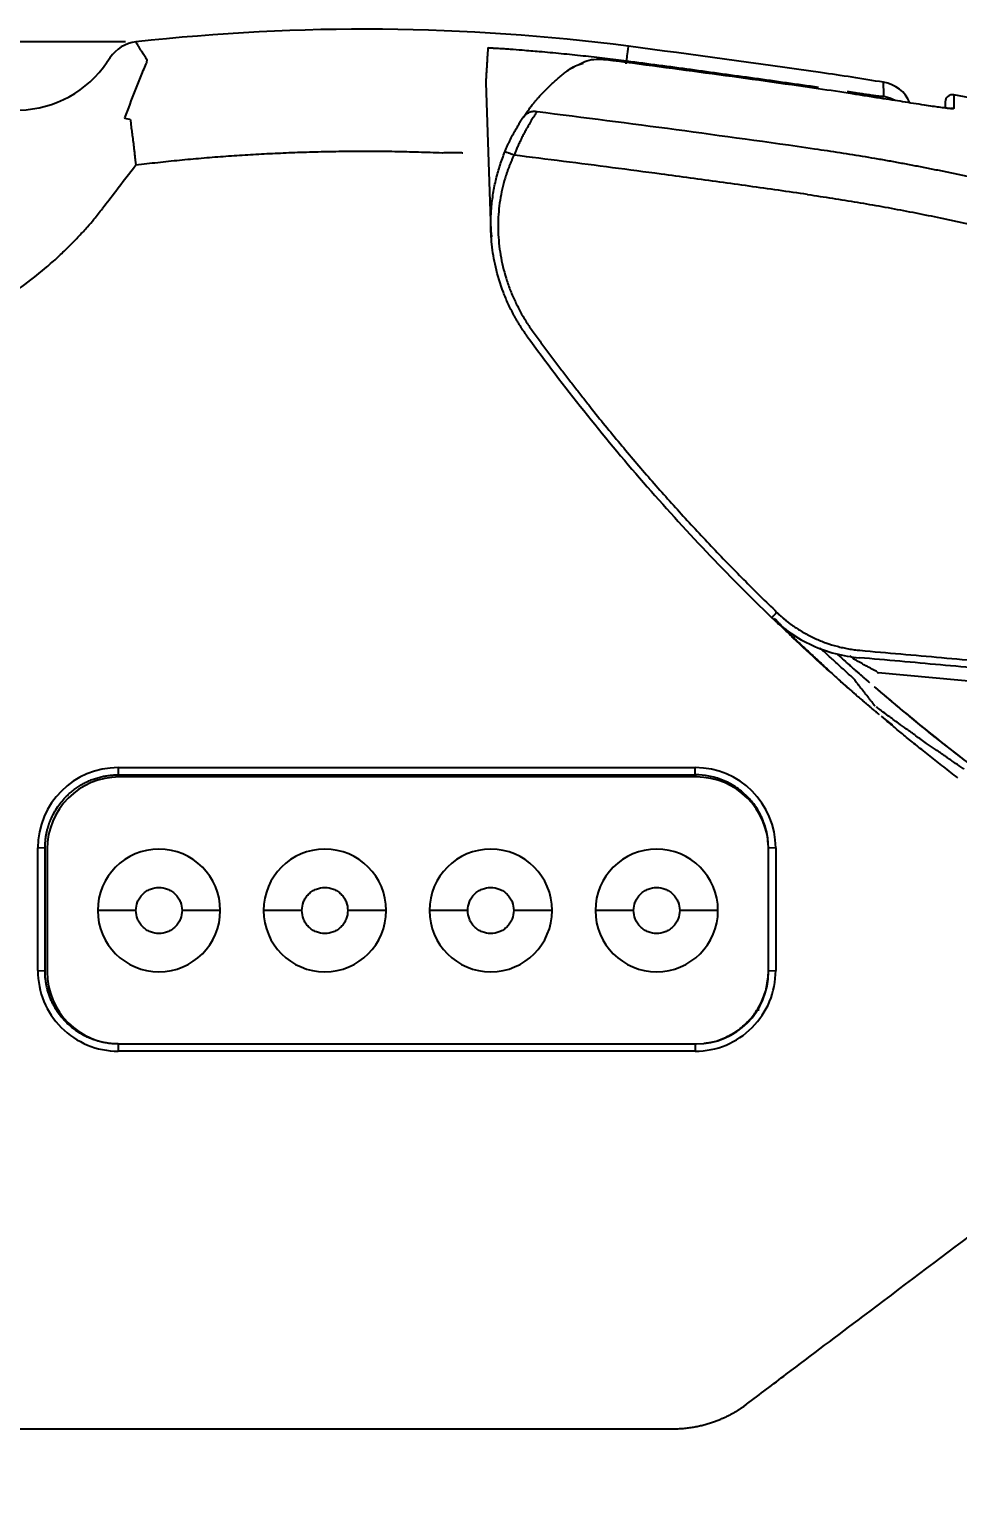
# Model space of a CAD drawing. Extents: x -4361 to 1554, y -156 to 2372.
# Drawn here: x -4005.8 to -3877.1, y 516.1 to 718.3 of the extents above; entities that cross this region are included whole.
import ezdxf

# ---------------------------------------------------------------- set-up
doc = ezdxf.new("R2010")
doc.units = 0
doc.header["$LTSCALE"] = 20
doc.header["$MEASUREMENT"] = 0
doc.layers.get('0').update_dxf_attribs({"linetype": 'CONTINUOUS'})
doc.layers.get('DEFPOINTS').update_dxf_attribs({"linetype": 'CONTINUOUS'})
doc.styles.get("Standard").update_dxf_attribs({"font": 'NanumGothic.ttf'})
doc.dimstyles.get("Standard").update_dxf_attribs({"dimtxt": 2.7, "dimasz": 2.5, "dimexe": 1.5, "dimexo": 1.5, "dimgap": 1.5, "dimtad": 1, "dimdec": 0, "dimlfac": 10, "dimzin": 0, "dimdsep": 46, "dimtxsty": 'Standard', "dimcen": 0, "dimclrt": 2, "dimadec": 0, "dimazin": 0, "dimtfac": 1, "dimtdec": 0, "dimtmove": 0, "dimatfit": 3, "dimfxl": 0, "dimtolj": 1, "dimtzin": 0, "dimarcsym": 0})

# ---------------------------------------------------------------- blocks, each defined once
blk = doc.blocks.new('*D67')
at = {"color": 3, "lineweight": -2}
for p, q in [((-3992.48, 716.55), (-4343.66, 716.55)), ((-4338.66, 696.55), (-4338.66, 474.82)), ((-4338.66, 211.32), (-4338.66, 433.05)), ((-4210.65, 191.32), (-4343.66, 191.32))]:
    blk.add_line(p, q, dxfattribs=at)
at = {"color": 3}
for points in [[(-4342, 696.55), (-4335.33, 696.55), (-4338.66, 716.55)], [(-4342, 211.32), (-4335.33, 211.32), (-4338.66, 191.32)]]:
    blk.add_solid(points, dxfattribs=at)
at = {"layer": 'DEFPOINTS', "color": 0}
for p in [(-3990.98, 716.55), (-4338.66, 191.32), (-4209.15, 191.32)]:
    blk.add_point(p, dxfattribs=at)
at = {"color": 2, "insert": (-4338.66, 453.93), "char_height": 20, "attachment_point": 5}
blk.add_mtext('\\A1;525', dxfattribs=at)
blk = doc.blocks.new('*D62')
at = {"color": 3, "lineweight": -2}
for p, q in [((-3484.29, 600.46), (-3484.29, -45.98)), ((-4229.15, 189.82), (-4229.15, -45.98)), ((-4209.15, -40.98), (-3504.29, -40.98))]:
    blk.add_line(p, q, dxfattribs=at)
at = {"color": 3}
for points in [[(-4209.15, -37.64), (-4209.15, -44.31), (-4229.15, -40.98)], [(-3504.29, -37.64), (-3504.29, -44.31), (-3484.29, -40.98)]]:
    blk.add_solid(points, dxfattribs=at)
at = {"layer": 'DEFPOINTS', "color": 0}
for p in [(-3484.29, 601.96), (-4229.15, 191.32), (-3484.29, -40.98)]:
    blk.add_point(p, dxfattribs=at)
at = {"color": 2, "insert": (-3858.72, -20.2), "char_height": 20, "attachment_point": 5}
blk.add_mtext('\\A1;745', dxfattribs=at)

msp = doc.modelspace()

# ---------------------------------------------------------------- linework, layer by layer
for p, q in [((-3994.62, 714.37), (-3995.08, 713.68)), ((-3942.53, 710.86), (-3941.82, 690.33)), ((-3879.78, 628.46), (-3879.78, 628.33)), ((-3993.48, 615.97), (-3913.48, 615.97)), ((-3993.48, 615.97), (-3993.48, 614.97)), ((-3993.48, 614.97), (-3913.48, 614.97)), ((-3913.33, 614.67), (-3993.33, 614.67)), ((-3913.48, 614.97), (-3913.48, 615.97)), ((-4004.63, 587.84), (-4004.63, 604.84)), ((-4003.63, 604.82), (-4004.63, 604.84)), ((-4003.33, 604.67), (-4003.33, 587.67)), ((-3902.33, 604.84), (-3903.33, 604.82)), ((-3903.33, 587.67), (-3903.33, 604.67)), ((-3902.33, 604.84), (-3902.33, 587.84)), ((-3991.03, 596.17), (-3996.33, 596.17)), ((-3979.33, 596.17), (-3984.64, 596.17)), ((-3968.03, 596.17), (-3973.33, 596.17)), ((-3956.33, 596.17), (-3961.64, 596.17)), ((-3945.03, 596.17), (-3950.33, 596.17)), ((-3933.33, 596.17), (-3938.64, 596.17)), ((-3922.03, 596.17), (-3927.33, 596.17)), ((-3910.33, 596.17), (-3915.64, 596.17)), ((-4004.63, 587.84), (-4003.63, 587.82)), ((-3903.33, 587.82), (-3902.33, 587.84)), ((-3993.48, 577.67), (-3993.48, 576.67)), ((-3913.48, 576.67), (-3993.48, 576.67)), ((-3993.33, 577.67), (-3913.33, 577.67)), ((-3913.48, 577.67), (-3913.48, 576.67))]:
    msp.add_line(p, q)
at = {"flags": 128}
for points in [[(-3922.99, 713.93), (-3922.9, 714.63), (-3922.83, 715.19), (-3922.77, 715.59), (-3922.74, 715.85), (-3922.73, 715.95), (-3922.73, 715.95)], [(-3887.33, 709.02), (-3886.5, 708.81), (-3885.76, 708.48)], [(-3828.49, 623.15), (-3858.51, 626.36), (-3888.14, 629.1)], [(-3887.7, 623.08), (-3887.17, 622.65), (-3886.18, 621.92)]]:
    msp.add_lwpolyline(points, dxfattribs=at)
for centre, radius, start, end in [((-3959.33, 434.32), 284, 82.5947, 96.4081), ((-3990.47, 711.58), 5, 95.892, 146.3155), ((-4180.5, -1267.37), 2000, 81.82472, 82.59474), ((-4007.49, 722.11), 15, 271.2292, 326.3132), ((-4180.5, -1267.37), 1997.73, 81.82472, 82.67648), ((-4180.5, -1267.37), 1997.73, 81.82472, 82.67648), ((-3952.98, 316.37), 400, 80.5622, 81.8247), ((-3952.98, 316.37), 397.73, 81.1341, 81.8247), ((-3952.98, 316.37), 397.73, 81.134, 81.8247), ((-3888.09, 706.26), 4.75, 22.8229, 81.4623), ((-3877.83, 708.23), 1, 78.4326, 179.9998), ((-3952.98, 316.37), 400, 72.1688, 79.1442), ((-3696.9, 850.03), 294, 227.9513, 228.5603), ((-3723.11, 820.09), 254.21, 228.5222, 229.0939), ((-3696.91, 850.02), 293.99, 229.3221, 232.4245), ((-3993.48, 604.82), 11.15, 90.0014, 179.8938), ((-3993.33, 604.67), 10, 90, 180), ((-3913.48, 604.82), 11.15, 0.106, 89.9988), ((-3913.33, 604.67), 10, 0, 90), ((-3987.83, 596.17), 8.5, 0, 180), ((-3964.83, 596.17), 8.5, 360, 180), ((-3941.83, 596.17), 8.5, 0, 180), ((-3918.83, 596.17), 8.5, 0, 180), ((-3987.83, 596.17), 8.5, 180, 0), ((-3964.83, 596.17), 8.5, 180, 0), ((-3941.83, 596.17), 8.5, 180, 360), ((-3918.83, 596.17), 8.5, 180, 360), ((-3993.48, 587.82), 11.15, 179.921, 269.9979), ((-3993.33, 587.67), 10, 180, 270), ((-3913.48, 587.82), 11.15, 270.0021, 0.079), ((-3913.33, 587.67), 10, 270, 0)]:
    msp.add_arc(centre, radius, start, end)
for points, knots in [([(-3989.49, 714.03), (-3989.55, 714.13), (-3989.68, 714.34), (-3989.85, 714.62), (-3990.01, 714.88), (-3990.15, 715.12), (-3990.27, 715.31), (-3990.38, 715.49), (-3990.48, 715.65), (-3990.58, 715.82), (-3990.68, 715.98), (-3990.8, 716.17), (-3990.92, 716.37), (-3991, 716.51), (-3991.04, 716.56), (-3991.03, 716.54), (-3991.03, 716.54)], [0, 0, 0, 0, 0.062684, 0.125467, 0.18835, 0.245857, 0.302725, 0.347156, 0.40119, 0.462026, 0.52319, 0.584681, 0.723171, 0.861292, 0.997769, 1, 1, 1, 1]), ([(-3942.23, 715.76), (-3942.23, 715.76), (-3942.23, 715.75), (-3942.23, 715.73), (-3942.23, 715.69), (-3942.24, 715.65), (-3942.24, 715.59), (-3942.25, 715.52), (-3942.25, 715.44), (-3942.26, 715.35), (-3942.26, 715.24), (-3942.27, 715.12), (-3942.28, 714.99), (-3942.29, 714.85), (-3942.3, 714.7), (-3942.31, 714.53), (-3942.32, 714.36), (-3942.33, 714.18), (-3942.34, 713.98), (-3942.35, 713.78), (-3942.37, 713.57), (-3942.38, 713.36), (-3942.39, 713.14), (-3942.41, 712.92), (-3942.42, 712.69), (-3942.44, 712.46), (-3942.45, 712.23), (-3942.46, 712), (-3942.48, 711.77), (-3942.49, 711.54), (-3942.51, 711.31), (-3942.52, 711.08), (-3942.53, 710.93), (-3942.53, 710.86)], [0, 0, 0, 0, 0.0297529, 0.0600009, 0.0907238, 0.1218982, 0.1534985, 0.1854959, 0.2178593, 0.2505551, 0.2835473, 0.3167977, 0.3502663, 0.3839114, 0.4176898, 0.4515574, 0.4854694, 0.5193806, 0.5532458, 0.5870201, 0.6206596, 0.654121, 0.6873628, 0.7203449, 0.7530294, 0.7853802, 0.8173638, 0.8489491, 0.8801077, 0.9108138, 0.9410443, 0.9707789, 1, 1, 1, 1]), ([(-3942.23, 715.76), (-3942.12, 715.75), (-3941.89, 715.74), (-3941.59, 715.72), (-3941.33, 715.7), (-3941.09, 715.69), (-3940.63, 715.66), (-3939.98, 715.62), (-3938.86, 715.54), (-3937.24, 715.42), (-3934.87, 715.22), (-3932.07, 714.96), (-3929.03, 714.65), (-3926.01, 714.31), (-3924, 714.05), (-3922.99, 713.93)], [0, 0, 0, 0, 0.017675, 0.035361, 0.046065, 0.05779, 0.073766, 0.116659, 0.159551, 0.247518, 0.369643, 0.527518, 0.685202, 0.842696, 1, 1, 1, 1]), ([(-3989.55, 713.69), (-3989.55, 713.71), (-3989.53, 713.76), (-3989.52, 713.82), (-3989.5, 713.88), (-3989.49, 713.93), (-3989.49, 713.96), (-3989.48, 713.99), (-3989.48, 714.02), (-3989.48, 714.02), (-3989.49, 714.03)], [0, 0, 0, 0, 0.126092, 0.251908, 0.377429, 0.502632, 0.627504, 0.752031, 0.8762, 1, 1, 1, 1]), ([(-3925.85, 714.07), (-3926.76, 714.12), (-3928.09, 714.2), (-3929.24, 713.58), (-3929.61, 713.38)], [0, 0, 0, 0, 0.682719, 1, 1, 1, 1]), ([(-3923.05, 713.53), (-3923.05, 713.54), (-3923, 713.88), (-3923, 713.9), (-3922.99, 713.93)], [0, 0, 0, 0, 0.0146312, 1, 1, 1, 1]), ([(-3922.99, 713.93), (-3921.51, 713.73), (-3918.55, 713.35), (-3914.12, 712.76), (-3909.68, 712.15), (-3905.25, 711.54), (-3900.82, 710.92), (-3897.86, 710.5), (-3896.39, 710.29)], [0, 0, 0, 0, 0.166624, 0.333264, 0.499922, 0.666598, 0.83329, 1, 1, 1, 1]), ([(-3992.55, 706.04), (-3992.08, 707.28), (-3991.61, 708.53), (-3990.89, 710.39), (-3990.64, 711.02), (-3990.14, 712.26), (-3989.88, 712.88), (-3989.6, 713.5)], [0, 0, 0, 0, 0.5, 0.5, 0.75, 0.75, 1, 1, 1, 1]), ([(-3937.31, 706.12), (-3937.25, 706.21), (-3937.13, 706.39), (-3936.93, 706.67), (-3936.73, 706.96), (-3936.51, 707.25), (-3936.28, 707.56), (-3936.03, 707.87), (-3935.77, 708.19), (-3935.5, 708.51), (-3935.05, 709.03), (-3934.39, 709.74), (-3933.61, 710.52), (-3932.92, 711.14), (-3932.36, 711.63), (-3931.8, 712.09), (-3931.41, 712.38), (-3931.22, 712.53)], [0, 0, 0, 0, 0.044218, 0.08924, 0.135068, 0.181705, 0.229151, 0.277408, 0.326479, 0.376363, 0.427064, 0.565742, 0.704438, 0.783432, 0.859018, 0.931205, 1, 1, 1, 1]), ([(-3931.22, 712.53), (-3930.92, 712.75), (-3930.63, 712.97), (-3930.28, 713.09), (-3930.28, 713.09)], [0, 0, 0, 0, 0.996979, 1, 1, 1, 1]), ([(-3931.06, 712.64), (-3930.75, 712.86), (-3930.12, 713.27), (-3929.4, 713.5), (-3929.04, 713.61)], [0, 0, 0, 0, 0.504412, 1, 1, 1, 1]), ([(-3892.41, 709.69), (-3892.34, 709.68), (-3892.21, 709.66), (-3892.01, 709.63), (-3891.82, 709.6), (-3891.62, 709.57), (-3891.33, 709.53), (-3890.94, 709.47), (-3890.47, 709.4), (-3890.02, 709.33), (-3889.45, 709.25), (-3888.8, 709.16), (-3888.27, 709.09), (-3887.93, 709.05), (-3887.71, 709.03), (-3887.54, 709.01), (-3887.43, 709.01), (-3887.37, 709.01), (-3887.34, 709.01), (-3887.33, 709.02), (-3887.33, 709.02)], [0, 0, 0, 0, 0.025305, 0.050543, 0.07575, 0.100963, 0.126219, 0.189242, 0.252174, 0.315043, 0.377781, 0.502813, 0.627408, 0.68963, 0.751786, 0.813834, 0.875917, 0.917131, 0.958429, 1, 1, 1, 1]), ([(-3887.33, 709.02), (-3887.33, 709.08), (-3887.33, 709.21), (-3887.34, 709.39), (-3887.35, 709.56), (-3887.35, 709.72), (-3887.35, 709.87), (-3887.36, 710.01), (-3887.36, 710.14), (-3887.37, 710.26), (-3887.37, 710.37), (-3887.37, 710.47), (-3887.38, 710.57), (-3887.38, 710.65), (-3887.38, 710.72), (-3887.38, 710.78), (-3887.38, 710.84), (-3887.38, 710.88), (-3887.39, 710.92), (-3887.39, 710.94), (-3887.39, 710.95), (-3887.39, 710.96), (-3887.39, 710.96), (-3887.39, 710.96)], [0, 0, 0, 0, 0.049869, 0.099752, 0.149648, 0.199558, 0.249482, 0.29942, 0.349371, 0.399336, 0.449315, 0.499308, 0.549315, 0.599335, 0.649369, 0.699417, 0.749478, 0.799554, 0.849643, 0.899746, 0.949863, 0.999994, 1, 1, 1, 1]), ([(-3878.05, 707.3), (-3878.12, 707.31), (-3878.3, 707.32), (-3878.81, 707.38), (-3879.56, 707.48), (-3880.58, 707.62), (-3881.75, 707.8), (-3883.16, 708.02), (-3884.67, 708.25), (-3886.21, 708.5), (-3887.91, 708.76), (-3889.75, 709.05), (-3891.05, 709.26), (-3891.68, 709.35)], [0, 0, 0, 0, 0.04752, 0.122084, 0.228385, 0.312896, 0.406378, 0.513715, 0.610148, 0.696826, 0.790159, 0.899436, 1, 1, 1, 1]), ([(-3878.83, 708.23), (-3878.83, 708.2), (-3878.83, 708.16), (-3878.83, 707.52), (-3878.83, 707.38)], [0, 0, 0, 0, 0.7917391, 1, 1, 1, 1]), ([(-3877.64, 709.21), (-3877.64, 709.21), (-3877.64, 709.21), (-3877.64, 709.19), (-3877.64, 709.17), (-3877.64, 709.13), (-3877.64, 709.08), (-3877.64, 709.03), (-3877.64, 708.96), (-3877.64, 708.88), (-3877.64, 708.79), (-3877.64, 708.69), (-3877.64, 708.58), (-3877.64, 708.46), (-3877.64, 708.32), (-3877.64, 708.18), (-3877.64, 708.03), (-3877.64, 707.87), (-3877.64, 707.69), (-3877.64, 707.51), (-3877.64, 707.38), (-3877.64, 707.32)], [0, 0, 0, 0, 0.052862, 0.105698, 0.158509, 0.211294, 0.264054, 0.316788, 0.369496, 0.422179, 0.474836, 0.527467, 0.580073, 0.632653, 0.685208, 0.737737, 0.790241, 0.842719, 0.895172, 0.947599, 1, 1, 1, 1]), ([(-3991.81, 705.82), (-3991.81, 705.79), (-3991.8, 705.75), (-3991.79, 705.66), (-3991.77, 705.55), (-3991.75, 705.4), (-3991.73, 705.19), (-3991.7, 704.92), (-3991.66, 704.6), (-3991.6, 704.13), (-3991.5, 703.42), (-3991.39, 702.52), (-3991.29, 701.7), (-3991.23, 701.12), (-3991.2, 700.78), (-3991.16, 700.48), (-3991.13, 700.14), (-3991.08, 699.79), (-3991.04, 699.57), (-3991.03, 699.47)], [0, 0, 0, 0, 0.027287, 0.057159, 0.089676, 0.124894, 0.187184, 0.250426, 0.299478, 0.375899, 0.501153, 0.633343, 0.751412, 0.814018, 0.845262, 0.876468, 0.921924, 0.963059, 1, 1, 1, 1]), ([(-3939.88, 701.31), (-3939.84, 701.39), (-3939.78, 701.54), (-3939.69, 701.76), (-3939.59, 701.98), (-3939.5, 702.19), (-3939.4, 702.41), (-3939.3, 702.62), (-3939.2, 702.83), (-3939, 703.24), (-3938.7, 703.82), (-3938.32, 704.5), (-3937.98, 705.09), (-3937.73, 705.48), (-3937.57, 705.74), (-3937.46, 705.89), (-3937.38, 706.02), (-3937.34, 706.09), (-3937.31, 706.12)], [0, 0, 0, 0, 0.033441, 0.066811, 0.100156, 0.13352, 0.166947, 0.200482, 0.234168, 0.268048, 0.401302, 0.533314, 0.65831, 0.779655, 0.836418, 0.891816, 0.946215, 1, 1, 1, 1]), ([(-3935.41, 706.91), (-3935.43, 706.88), (-3935.46, 706.84), (-3935.52, 706.76), (-3935.58, 706.67), (-3935.64, 706.57), (-3935.71, 706.46), (-3935.79, 706.34), (-3935.87, 706.21), (-3936.03, 705.95), (-3936.32, 705.48), (-3936.66, 704.88), (-3936.98, 704.31), (-3937.23, 703.85), (-3937.48, 703.35), (-3937.73, 702.85), (-3937.96, 702.36), (-3938.2, 701.83), (-3938.42, 701.34), (-3938.55, 701.01), (-3938.61, 700.86)], [0, 0, 0, 0, 0.028179, 0.056848, 0.086002, 0.115633, 0.145733, 0.176291, 0.207297, 0.238736, 0.353622, 0.489337, 0.541151, 0.617963, 0.691785, 0.746851, 0.817431, 0.883133, 0.943966, 1, 1, 1, 1]), ([(-3937.31, 706.12), (-3937.22, 706.26), (-3937.1, 706.4), (-3936.82, 706.63), (-3936.66, 706.73), (-3936.31, 706.87), (-3936.13, 706.92), (-3935.76, 706.95), (-3935.58, 706.94), (-3935.41, 706.91)], [0, 0, 0, 0, 0.25, 0.25, 0.5, 0.5, 0.75, 0.75, 1, 1, 1, 1]), ([(-3877.64, 707.32), (-3877.72, 707.33), (-3877.86, 707.35), (-3878, 707.32), (-3878.06, 707.3)], [0, 0, 0, 0, 0.562846, 1, 1, 1, 1]), ([(-3877.64, 707.32), (-3877.65, 707.31), (-3877.67, 707.29), (-3877.79, 707.29), (-3877.9, 707.29), (-3878.01, 707.3), (-3878.05, 707.3)], [0, 0, 0, 0, 0.366214, 0.650164, 0.847714, 1, 1, 1, 1]), ([(-3896.95, 701.75), (-3896.36, 701.66), (-3895.19, 701.49), (-3893.43, 701.22), (-3891.68, 700.94), (-3889.92, 700.65), (-3888.18, 700.36), (-3886.43, 700.05), (-3884.69, 699.73), (-3882.95, 699.4), (-3881.21, 699.06), (-3879.47, 698.72), (-3877.73, 698.36), (-3875.99, 697.99), (-3874.26, 697.61), (-3872.52, 697.22), (-3870.55, 696.76), (-3868.31, 696.23), (-3865.77, 695.6), (-3863.14, 694.93), (-3860.41, 694.21), (-3857.59, 693.43), (-3854.67, 692.59), (-3851.65, 691.69), (-3848.52, 690.73), (-3846.41, 690.04), (-3845.33, 689.69)], [0, 0, 0, 0, 0.033573, 0.067095, 0.100574, 0.134018, 0.167433, 0.200829, 0.234213, 0.267593, 0.300977, 0.334372, 0.367786, 0.401228, 0.434705, 0.468225, 0.501796, 0.549156, 0.598394, 0.64955, 0.702674, 0.757819, 0.815048, 0.874433, 0.936053, 1, 1, 1, 1]), ([(-3948.59, 701.15), (-3949.14, 701.17), (-3950.22, 701.21), (-3951.86, 701.26), (-3953.49, 701.3), (-3955.13, 701.34), (-3956.76, 701.36), (-3958.39, 701.37), (-3960.03, 701.37), (-3961.66, 701.36), (-3963.3, 701.34), (-3964.93, 701.31), (-3966.57, 701.27), (-3968.2, 701.22), (-3970.3, 701.14), (-3972.87, 701.03), (-3975.9, 700.85), (-3978.93, 700.65), (-3981.96, 700.41), (-3984.99, 700.13), (-3988.01, 699.82), (-3990.02, 699.58), (-3991.03, 699.47)], [0, 0, 0, 0, 0.038453, 0.0769, 0.115342, 0.153781, 0.192219, 0.230656, 0.269094, 0.307535, 0.34598, 0.384431, 0.422889, 0.461355, 0.499831, 0.571322, 0.642784, 0.714228, 0.785662, 0.857095, 0.928538, 1, 1, 1, 1]), ([(-3945.69, 701.12), (-3945.69, 701.14), (-3945.76, 701.15), (-3946.04, 701.17), (-3946.26, 701.18), (-3946.83, 701.19), (-3947.17, 701.18), (-3947.88, 701.17), (-3948.25, 701.16), (-3948.59, 701.15)], [0, 0, 0, 0, 0.25, 0.25, 0.5, 0.5, 0.75, 0.75, 1, 1, 1, 1]), ([(-3936.77, 675.74), (-3936.87, 675.88), (-3937.06, 676.15), (-3937.34, 676.56), (-3937.62, 676.98), (-3937.88, 677.4), (-3938.14, 677.83), (-3938.39, 678.26), (-3938.83, 679.05), (-3939.43, 680.24), (-3940.35, 682.43), (-3941.19, 685.19), (-3941.65, 687.91), (-3941.81, 689.92), (-3941.84, 691.22), (-3941.82, 692.4), (-3941.75, 693.48), (-3941.64, 694.53), (-3941.5, 695.57), (-3941.31, 696.58), (-3941.09, 697.58), (-3940.83, 698.55), (-3940.55, 699.49), (-3940.23, 700.41), (-3939.99, 701.01), (-3939.88, 701.31)], [0, 0, 0, 0, 0.0185271, 0.0370541, 0.0555811, 0.074108, 0.0926349, 0.1111618, 0.1296887, 0.1942988, 0.2593204, 0.3943211, 0.5137289, 0.5669272, 0.6185207, 0.659028, 0.6990093, 0.7384653, 0.7773965, 0.8158036, 0.8536872, 0.8910479, 0.9278864, 0.9642035, 1, 1, 1, 1]), ([(-3938.61, 700.86), (-3938.68, 700.73), (-3938.8, 700.47), (-3938.98, 700.07), (-3939.14, 699.67), (-3939.3, 699.26), (-3939.46, 698.85), (-3939.6, 698.44), (-3939.86, 697.67), (-3940.18, 696.53), (-3940.5, 695), (-3940.71, 693.44), (-3940.86, 691.32), (-3940.77, 688.63), (-3940.32, 685.94), (-3939.73, 683.82), (-3939.19, 682.24), (-3938.53, 680.7), (-3937.9, 679.45), (-3937.35, 678.47), (-3936.91, 677.76), (-3936.45, 677.05), (-3936.12, 676.6), (-3935.96, 676.37)], [0, 0, 0, 0, 0.016827, 0.033657, 0.050497, 0.067353, 0.084231, 0.101138, 0.118081, 0.178036, 0.238307, 0.299312, 0.360621, 0.484948, 0.611402, 0.6756, 0.74012, 0.804939, 0.870063, 0.902442, 0.934869, 0.967377, 1, 1, 1, 1]), ([(-3939.88, 701.31), (-3939.87, 701.33), (-3939.83, 701.33), (-3939.69, 701.3), (-3939.59, 701.27), (-3939.38, 701.19), (-3939.25, 701.14), (-3938.95, 701.01), (-3938.78, 700.94), (-3938.61, 700.86)], [0, 0, 0, 0, 0.25, 0.25, 0.5, 0.5, 0.75, 0.75, 1, 1, 1, 1]), ([(-3897.9, 695.4), (-3899.25, 695.6), (-3901.96, 695.99), (-3906.03, 696.56), (-3910.09, 697.13), (-3914.16, 697.69), (-3919.11, 698.35), (-3924.97, 699.13), (-3931.77, 700.01), (-3936.32, 700.57), (-3938.61, 700.86)], [0, 0, 0, 0, 0.099941, 0.199868, 0.29978, 0.399679, 0.499565, 0.664716, 0.831527, 1, 1, 1, 1]), ([(-3991.03, 699.47), (-3991.96, 698.26), (-3993.51, 696.25), (-3995.06, 694.24), (-3995.68, 693.45)], [0, 0, 0, 0, 0.602294, 1, 1, 1, 1]), ([(-3897.9, 695.4), (-3897.33, 695.32), (-3896.18, 695.15), (-3894.46, 694.89), (-3892.74, 694.62), (-3891.03, 694.33), (-3889.32, 694.04), (-3887.61, 693.74), (-3885.9, 693.43), (-3884.19, 693.1), (-3882.48, 692.77), (-3880.78, 692.43), (-3879.08, 692.08), (-3877.38, 691.72), (-3875.68, 691.35), (-3873.98, 690.97), (-3870.74, 690.22), (-3865.96, 689.05), (-3861.1, 687.76), (-3856.95, 686.58), (-3853.89, 685.68), (-3850.82, 684.73), (-3848.78, 684.09), (-3847.74, 683.75), (-3847.37, 683.63)], [0, 0, 0, 0, 0.033456, 0.066912, 0.100367, 0.133822, 0.167277, 0.200732, 0.234187, 0.267642, 0.301098, 0.334554, 0.36801, 0.401467, 0.434925, 0.468382, 0.501839, 0.627058, 0.75227, 0.792437, 0.876386, 0.936526, 0.977731, 1, 1, 1, 1]), ([(-4036.31, 671.99), (-4036.06, 672.01), (-4035.58, 672.04), (-4034.87, 672.1), (-4034.19, 672.17), (-4033.53, 672.24), (-4032.9, 672.32), (-4032.3, 672.4), (-4031.72, 672.48), (-4031.16, 672.57), (-4030.63, 672.66), (-4030.13, 672.75), (-4029.65, 672.84), (-4029.19, 672.92), (-4028.21, 673.12), (-4026.52, 673.5), (-4023.97, 674.19), (-4021.35, 675.04), (-4018.6, 676.09), (-4015.81, 677.3), (-4011.58, 679.46), (-4007.32, 682.18), (-4003.72, 685.04), (-4001.71, 686.84), (-4000.26, 688.24), (-3998.96, 689.58), (-3997.81, 690.85), (-3996.74, 692.1), (-3996.06, 692.96), (-3995.68, 693.45)], [0, 0, 0, 0, 0.015547, 0.030569, 0.045066, 0.059038, 0.072485, 0.085409, 0.097808, 0.109683, 0.121034, 0.131861, 0.142163, 0.15194, 0.161193, 0.205527, 0.261746, 0.328436, 0.380533, 0.448143, 0.521029, 0.681467, 0.767095, 0.812621, 0.852075, 0.895406, 0.930991, 0.960665, 1, 1, 1, 1]), ([(-3941.78, 689.74), (-3941.78, 689.73), (-3941.77, 689.73), (-3941.73, 689.73), (-3941.71, 689.73)], [0, 0, 0, 0, 0.553571, 1, 1, 1, 1]), ([(-3936.77, 675.74), (-3934.24, 672.25), (-3931.63, 668.82), (-3926.26, 662.07), (-3923.5, 658.76), (-3915.01, 648.99), (-3909.07, 642.73), (-3902.86, 636.74)], [0, 0, 0, 0, 0.25, 0.25, 0.5, 0.5, 1, 1, 1, 1]), ([(-3935.96, 676.37), (-3935.6, 675.87), (-3934.87, 674.88), (-3933.78, 673.4), (-3932.68, 671.94), (-3931.58, 670.49), (-3930.48, 669.06), (-3929.37, 667.64), (-3927.29, 665), (-3924.19, 661.19), (-3920.7, 657.07), (-3917.85, 653.83), (-3915.69, 651.42), (-3913.5, 649.04), (-3911.28, 646.68), (-3909.05, 644.34), (-3906.78, 642.03), (-3904.49, 639.74), (-3902.94, 638.24), (-3902.17, 637.49)], [0, 0, 0, 0, 0.0358388, 0.0714845, 0.1069386, 0.1422022, 0.1772766, 0.2121632, 0.2468633, 0.3725112, 0.4980784, 0.5608369, 0.623575, 0.6863005, 0.7490206, 0.8117432, 0.8744755, 0.9372253, 1, 1, 1, 1]), ([(-3902.86, 636.74), (-3902.86, 636.74), (-3902.84, 636.77), (-3902.77, 636.85), (-3902.72, 636.9), (-3902.61, 637.02), (-3902.54, 637.1), (-3902.37, 637.28), (-3902.27, 637.38), (-3902.17, 637.49)], [0, 0, 0, 0, 0.25, 0.25, 0.5, 0.5, 0.75, 0.75, 1, 1, 1, 1]), ([(-3902.17, 637.49), (-3902.07, 637.39), (-3901.88, 637.21), (-3901.58, 636.94), (-3901.27, 636.67), (-3900.96, 636.41), (-3900.65, 636.16), (-3900.33, 635.92), (-3900, 635.68), (-3899.34, 635.22), (-3898.31, 634.58), (-3896.87, 633.85), (-3895.37, 633.24), (-3894.08, 632.84), (-3893.04, 632.59), (-3892.25, 632.43), (-3891.45, 632.31), (-3890.92, 632.25), (-3890.65, 632.23)], [0, 0, 0, 0, 0.0313076, 0.062571, 0.093804, 0.1250209, 0.1562357, 0.1874625, 0.2187154, 0.2500085, 0.3751279, 0.500275, 0.6253671, 0.7505076, 0.8129138, 0.875223, 0.9375477, 1, 1, 1, 1]), ([(-3902.86, 636.74), (-3901.23, 635.17), (-3899.34, 633.87), (-3895.22, 631.99), (-3893, 631.4), (-3890.74, 631.2)], [0, 0, 0, 0, 0.5, 0.5, 1, 1, 1, 1]), ([(-3899.62, 634.25), (-3899.62, 634.25), (-3899.73, 634.13), (-3899.86, 633.98), (-3899.89, 633.94), (-3899.9, 633.92)], [0, 0, 0, 0, 0.001985, 0.50099, 1, 1, 1, 1]), ([(-3888.32, 629.27), (-3888.32, 629.27), (-3888.33, 629.27), (-3888.35, 629.28), (-3888.42, 629.33), (-3888.59, 629.41), (-3888.8, 629.52), (-3889.04, 629.66), (-3889.4, 629.85), (-3889.86, 630.1), (-3890.3, 630.35), (-3890.66, 630.54), (-3890.98, 630.72), (-3891.25, 630.87), (-3891.45, 630.98), (-3891.52, 631.02)], [0, 0, 0, 0, 0.021896, 0.044004, 0.087971, 0.181967, 0.2313, 0.297008, 0.413446, 0.544006, 0.685835, 0.778317, 0.838519, 0.941478, 1, 1, 1, 1]), ([(-3845.42, 627.24), (-3849.22, 627.57), (-3856.81, 628.22), (-3868.17, 629.21), (-3879.47, 630.2), (-3886.99, 630.87), (-3890.74, 631.2)], [0, 0, 0, 0, 0.2516833, 0.5022443, 0.7516833, 1, 1, 1, 1]), ([(-3890.65, 632.23), (-3886.88, 631.89), (-3879.32, 631.22), (-3867.99, 630.23), (-3856.66, 629.24), (-3849.11, 628.59), (-3845.33, 628.27)], [0, 0, 0, 0, 0.249997, 0.499996, 0.749997, 1, 1, 1, 1]), ([(-3889.3, 627.72), (-3889.32, 627.74), (-3889.36, 627.78), (-3889.43, 627.84), (-3889.51, 627.91), (-3889.59, 627.98), (-3889.68, 628.06), (-3889.78, 628.14), (-3889.88, 628.23), (-3890.04, 628.37), (-3890.25, 628.55), (-3890.53, 628.8), (-3890.83, 629.06), (-3891.2, 629.38), (-3891.65, 629.78), (-3892, 630.09), (-3892.19, 630.25)], [0, 0, 0, 0, 0.033642, 0.06785, 0.10275, 0.138462, 0.175098, 0.212762, 0.251549, 0.291546, 0.381104, 0.474575, 0.573246, 0.673456, 0.8295, 1, 1, 1, 1]), ([(-3888.25, 629.19), (-3888.24, 629.19), (-3888.24, 629.18), (-3888.17, 629.12), (-3888.14, 629.09)], [0, 0, 0, 0, 0.67839, 1, 1, 1, 1]), ([(-3888, 623.32), (-3888, 623.33), (-3888, 623.33), (-3888.01, 623.34), (-3888.04, 623.36), (-3888.08, 623.39), (-3888.16, 623.46), (-3888.29, 623.57), (-3888.45, 623.71), (-3888.64, 623.87), (-3888.87, 624.06), (-3889.14, 624.29), (-3889.46, 624.56), (-3889.81, 624.86), (-3890.17, 625.18), (-3890.55, 625.5), (-3890.96, 625.85), (-3891.36, 626.2), (-3891.74, 626.53), (-3892.09, 626.84), (-3892.33, 627.04), (-3892.44, 627.15)], [0, 0, 0, 0, 0.024987, 0.04949, 0.073591, 0.097375, 0.147976, 0.202144, 0.256604, 0.309551, 0.363926, 0.420978, 0.485863, 0.554794, 0.622377, 0.686439, 0.753713, 0.82748, 0.885851, 0.943291, 1, 1, 1, 1]), ([(-3888.53, 624.47), (-3888.53, 624.47), (-3888.53, 624.47), (-3888.54, 624.48), (-3888.56, 624.51), (-3888.59, 624.54), (-3888.65, 624.62), (-3888.75, 624.76), (-3888.9, 624.96), (-3889.09, 625.19), (-3889.39, 625.56), (-3889.75, 626.02), (-3890.19, 626.58), (-3890.55, 627.05), (-3890.9, 627.51), (-3891.18, 627.88), (-3891.38, 628.14), (-3891.48, 628.27)], [0, 0, 0, 0, 0.0169476, 0.0381054, 0.0635248, 0.0932919, 0.1275351, 0.1991014, 0.2608576, 0.3220032, 0.4029731, 0.5491914, 0.6372918, 0.7723807, 0.8432412, 0.9191406, 1, 1, 1, 1]), ([(-3888.67, 627.18), (-3888.66, 627.17), (-3888.54, 627.07), (-3888.1, 626.69), (-3887.39, 626.09), (-3886.52, 625.35), (-3885.59, 624.56), (-3884.56, 623.71), (-3883.14, 622.54), (-3881.25, 621), (-3878.92, 619.14), (-3876.51, 617.26), (-3874.87, 616.02), (-3874.04, 615.38)], [0, 0, 0, 0, 0.002854, 0.071156, 0.143856, 0.212582, 0.285666, 0.355005, 0.42804, 0.570709, 0.713646, 0.854004, 1, 1, 1, 1]), ([(-3876.18, 615.74), (-3876.2, 615.76), (-3876.25, 615.79), (-3876.4, 615.89), (-3876.86, 616.2), (-3877.47, 616.61), (-3878.13, 617.06), (-3878.59, 617.38), (-3879.31, 617.88), (-3880.26, 618.53), (-3881.56, 619.44), (-3882.87, 620.36), (-3884.18, 621.3), (-3885.48, 622.23), (-3886.7, 623.13), (-3887.58, 623.77), (-3888.06, 624.12), (-3888.3, 624.3), (-3888.33, 624.33), (-3888.34, 624.33)], [0, 0, 0, 0, 0.003328, 0.008918, 0.026883, 0.089937, 0.122232, 0.150711, 0.175374, 0.260306, 0.332055, 0.433654, 0.529174, 0.621261, 0.747125, 0.867492, 0.93213, 0.992896, 1, 1, 1, 1]), ([(-3877.08, 614.55), (-3877.73, 615.06), (-3879.04, 616.06), (-3880.95, 617.56), (-3882.76, 619), (-3884.43, 620.36), (-3885.83, 621.51), (-3886.71, 622.25), (-3886.97, 622.46), (-3886.97, 622.46)], [0, 0, 0, 0, 0.167127, 0.334126, 0.500496, 0.666808, 0.833887, 0.999302, 1, 1, 1, 1]), ([(-3879.57, 619.67), (-3879.65, 619.73), (-3879.8, 619.85), (-3880.24, 620.19), (-3880.72, 620.58), (-3881.03, 620.82)], [0, 0, 0, 0, 0.258472, 0.521741, 1, 1, 1, 1]), ([(-4003.63, 604.82), (-4003.63, 604.93), (-4003.63, 605.14), (-4003.61, 605.45), (-4003.59, 605.75), (-4003.56, 606.03), (-4003.52, 606.3), (-4003.48, 606.55), (-4003.44, 606.79), (-4003.39, 607.01), (-4003.34, 607.22), (-4003.29, 607.42), (-4003.24, 607.6), (-4003.19, 607.77), (-4003.15, 607.92), (-4003.1, 608.06), (-4003.06, 608.19), (-4003.02, 608.3), (-4002.98, 608.4), (-4002.95, 608.48), (-4002.92, 608.55), (-4002.9, 608.61), (-4002.88, 608.66), (-4002.73, 609.03), (-4002.41, 609.68), (-4001.87, 610.56), (-4001.29, 611.33), (-4000.71, 611.96), (-4000.15, 612.48), (-3999.61, 612.92), (-3999.04, 613.32), (-3998.46, 613.68), (-3997.85, 613.99), (-3997.24, 614.26), (-3996.62, 614.48), (-3995.99, 614.66), (-3995.36, 614.8), (-3994.73, 614.9), (-3994.11, 614.96), (-3993.69, 614.97), (-3993.48, 614.97)], [0, 0, 0, 0, 0.020393, 0.039924, 0.058595, 0.076406, 0.093355, 0.109443, 0.124671, 0.139037, 0.152543, 0.165188, 0.176971, 0.187894, 0.197956, 0.207157, 0.215497, 0.222977, 0.229595, 0.235352, 0.240249, 0.244284, 0.247458, 0.249772, 0.318636, 0.383274, 0.443685, 0.499869, 0.544242, 0.588126, 0.631519, 0.674421, 0.716834, 0.758756, 0.800188, 0.841131, 0.881583, 0.921545, 0.961017, 1, 1, 1, 1]), ([(-3903.39, 605.49), (-3903.4, 605.81), (-3903.44, 606.52), (-3903.69, 607.55), (-3903.94, 608.29), (-3904.08, 608.65), (-3904.1, 608.69), (-3904.1, 608.69), (-3904.1, 608.69), (-3904.1, 608.69), (-3904.1, 608.69), (-3904.1, 608.69), (-3904.1, 608.69), (-3904.1, 608.7), (-3904.1, 608.7), (-3904.1, 608.7), (-3904.11, 608.71), (-3904.12, 608.73), (-3904.13, 608.77), (-3904.16, 608.84), (-3904.23, 608.99), (-3904.36, 609.28), (-3904.64, 609.83), (-3905.24, 610.81), (-3906.09, 611.82), (-3907.07, 612.71), (-3908.18, 613.52), (-3909.68, 614.3), (-3911.57, 614.87), (-3912.85, 614.94), (-3913.48, 614.97)], [0, 0, 0, 0, 0.061541, 0.140261, 0.207332, 0.216085, 0.216086, 0.216087, 0.216089, 0.216094, 0.216103, 0.216121, 0.216157, 0.216229, 0.216375, 0.216665, 0.217244, 0.218402, 0.220715, 0.225329, 0.234504, 0.252645, 0.288095, 0.355651, 0.477365, 0.546798, 0.615074, 0.747991, 0.876299, 1, 1, 1, 1]), ([(-3991.03, 596.17), (-3990.98, 596.57), (-3990.92, 597.19), (-3990.52, 597.94), (-3990.11, 598.44), (-3989.6, 598.86), (-3988.85, 599.24), (-3987.83, 599.44), (-3986.81, 599.24), (-3986.07, 598.86), (-3985.56, 598.44), (-3985.15, 597.94), (-3984.75, 597.19), (-3984.68, 596.57), (-3984.64, 596.17)], [0, 0, 0, 0, 0.119722, 0.184888, 0.25, 0.315166, 0.380279, 0.5, 0.619721, 0.684888, 0.75, 0.815166, 0.880278, 1, 1, 1, 1]), ([(-3968.03, 596.17), (-3967.98, 596.57), (-3967.92, 597.19), (-3967.52, 597.94), (-3967.11, 598.44), (-3966.6, 598.86), (-3965.85, 599.24), (-3964.83, 599.44), (-3963.81, 599.24), (-3963.07, 598.86), (-3962.56, 598.44), (-3962.15, 597.94), (-3961.75, 597.19), (-3961.68, 596.57), (-3961.64, 596.17)], [0, 0, 0, 0, 0.119722, 0.184888, 0.25, 0.315166, 0.380279, 0.5, 0.619721, 0.684888, 0.75, 0.815166, 0.880278, 1, 1, 1, 1]), ([(-3945.03, 596.17), (-3944.98, 596.57), (-3944.92, 597.19), (-3944.52, 597.94), (-3944.11, 598.44), (-3943.6, 598.86), (-3942.85, 599.24), (-3941.83, 599.44), (-3940.81, 599.24), (-3940.07, 598.86), (-3939.56, 598.44), (-3939.15, 597.94), (-3938.75, 597.19), (-3938.68, 596.57), (-3938.64, 596.17)], [0, 0, 0, 0, 0.119722, 0.184888, 0.25, 0.315166, 0.380279, 0.5, 0.619721, 0.684888, 0.75, 0.815166, 0.880278, 1, 1, 1, 1]), ([(-3922.03, 596.17), (-3921.98, 596.57), (-3921.92, 597.19), (-3921.52, 597.94), (-3921.11, 598.44), (-3920.6, 598.86), (-3919.85, 599.24), (-3918.83, 599.44), (-3917.81, 599.24), (-3917.07, 598.86), (-3916.56, 598.44), (-3916.15, 597.94), (-3915.75, 597.19), (-3915.68, 596.57), (-3915.64, 596.17)], [0, 0, 0, 0, 0.119722, 0.184888, 0.25, 0.315166, 0.380279, 0.5, 0.619721, 0.684888, 0.75, 0.815166, 0.880278, 1, 1, 1, 1]), ([(-3984.64, 596.17), (-3984.68, 595.77), (-3984.75, 595.15), (-3985.15, 594.4), (-3985.56, 593.9), (-3986.07, 593.48), (-3986.81, 593.1), (-3987.83, 592.9), (-3988.85, 593.1), (-3989.6, 593.48), (-3990.11, 593.9), (-3990.52, 594.4), (-3990.92, 595.15), (-3990.98, 595.77), (-3991.03, 596.17)], [0, 0, 0, 0, 0.119721, 0.184887, 0.25, 0.315166, 0.380278, 0.5, 0.619722, 0.684888, 0.75, 0.815166, 0.880279, 1, 1, 1, 1]), ([(-3961.64, 596.17), (-3961.68, 595.77), (-3961.75, 595.15), (-3962.15, 594.4), (-3962.56, 593.9), (-3963.07, 593.48), (-3963.81, 593.1), (-3964.83, 592.9), (-3965.85, 593.1), (-3966.6, 593.48), (-3967.11, 593.9), (-3967.52, 594.4), (-3967.92, 595.15), (-3967.98, 595.77), (-3968.03, 596.17)], [0, 0, 0, 0, 0.119721, 0.184887, 0.25, 0.315166, 0.380278, 0.5, 0.619722, 0.684887, 0.75, 0.815166, 0.880279, 1, 1, 1, 1]), ([(-3938.64, 596.17), (-3938.68, 595.77), (-3938.75, 595.15), (-3939.15, 594.4), (-3939.56, 593.9), (-3940.07, 593.48), (-3940.81, 593.1), (-3941.83, 592.9), (-3942.85, 593.1), (-3943.6, 593.48), (-3944.11, 593.9), (-3944.52, 594.4), (-3944.92, 595.15), (-3944.98, 595.77), (-3945.03, 596.17)], [0, 0, 0, 0, 0.119721, 0.184887, 0.25, 0.315166, 0.380278, 0.5, 0.619722, 0.684888, 0.75, 0.815166, 0.880279, 1, 1, 1, 1]), ([(-3915.64, 596.17), (-3915.68, 595.77), (-3915.75, 595.15), (-3916.15, 594.4), (-3916.56, 593.9), (-3917.07, 593.48), (-3917.81, 593.1), (-3918.83, 592.9), (-3919.85, 593.1), (-3920.6, 593.48), (-3921.11, 593.9), (-3921.52, 594.4), (-3921.92, 595.15), (-3921.98, 595.77), (-3922.03, 596.17)], [0, 0, 0, 0, 0.119721, 0.184887, 0.25, 0.315166, 0.380278, 0.5, 0.619722, 0.684888, 0.75, 0.815166, 0.880279, 1, 1, 1, 1]), ([(-3993.48, 577.67), (-3993.59, 577.67), (-3993.81, 577.67), (-3994.13, 577.69), (-3994.45, 577.71), (-3994.78, 577.75), (-3995.1, 577.8), (-3995.43, 577.86), (-3995.75, 577.92), (-3996.07, 578), (-3996.38, 578.09), (-3996.7, 578.19), (-3997.01, 578.3), (-3997.32, 578.42), (-3997.63, 578.55), (-3997.93, 578.69), (-3998.23, 578.84), (-3998.52, 579.01), (-3998.81, 579.18), (-3999.09, 579.36), (-3999.37, 579.55), (-3999.64, 579.75), (-3999.91, 579.96), (-4000.16, 580.18), (-4000.42, 580.41), (-4000.68, 580.66), (-4000.97, 580.96), (-4001.26, 581.3), (-4001.55, 581.66), (-4001.83, 582.04), (-4002.1, 582.45), (-4002.36, 582.89), (-4002.6, 583.34), (-4002.82, 583.83), (-4003.02, 584.33), (-4003.2, 584.86), (-4003.35, 585.42), (-4003.47, 585.99), (-4003.56, 586.58), (-4003.62, 587.2), (-4003.63, 587.61), (-4003.63, 587.82)], [0, 0, 0, 0, 0.020323, 0.040691, 0.061104, 0.081561, 0.102064, 0.12261, 0.143202, 0.163838, 0.184519, 0.205245, 0.226016, 0.246831, 0.267691, 0.288596, 0.309545, 0.330539, 0.351578, 0.372662, 0.393791, 0.414964, 0.436182, 0.457445, 0.478753, 0.500105, 0.527381, 0.555521, 0.584526, 0.614395, 0.645128, 0.676726, 0.709188, 0.742514, 0.776705, 0.81176, 0.84768, 0.884463, 0.922111, 0.960623, 1, 1, 1, 1]), ([(-3912.27, 577.79), (-3912.03, 577.8), (-3911.12, 577.87), (-3909.62, 578.38), (-3907.83, 579.3), (-3906.35, 580.52), (-3905.13, 581.96), (-3904.18, 583.61), (-3903.48, 585.6), (-3903.38, 587.06), (-3903.33, 587.82)], [0, 0, 0, 0, 0.04981, 0.184209, 0.320336, 0.458193, 0.573938, 0.702829, 0.844854, 1, 1, 1, 1]), ([(-4003.33, 585.43), (-4003.29, 585.37), (-4003.16, 585.18), (-4003.02, 584.8), (-4002.99, 584.48), (-4002.98, 584.32)], [0, 0, 0, 0, 0.189179, 0.582187, 1, 1, 1, 1]), ([(-3906.36, 527.74), (-3904.53, 529.12), (-3899.15, 533.18), (-3888.52, 541.19), (-3872.76, 553.06), (-3860.54, 562.27), (-3853.58, 567.52)], [0, 0, 0, 0, 0.104181, 0.305575, 0.604181, 1, 1, 1, 1]), ([(-3916.59, 524.32), (-3916.46, 524.32), (-3916.21, 524.32), (-3915.84, 524.34), (-3915.47, 524.36), (-3915.1, 524.38), (-3914.75, 524.42), (-3914.4, 524.46), (-3914.05, 524.51), (-3913.71, 524.56), (-3913.38, 524.62), (-3913.06, 524.69), (-3912.74, 524.76), (-3912.43, 524.84), (-3912.12, 524.92), (-3911.82, 525), (-3911.53, 525.09), (-3911.25, 525.18), (-3910.97, 525.28), (-3910.7, 525.37), (-3910.43, 525.47), (-3910.18, 525.58), (-3909.93, 525.68), (-3909.68, 525.79), (-3909.44, 525.89), (-3909.21, 526), (-3908.99, 526.11), (-3908.77, 526.22), (-3908.56, 526.34), (-3908.35, 526.45), (-3908.16, 526.56), (-3907.96, 526.67), (-3907.78, 526.78), (-3907.6, 526.89), (-3907.42, 527), (-3907.25, 527.11), (-3907.09, 527.22), (-3906.93, 527.33), (-3906.78, 527.43), (-3906.64, 527.54), (-3906.5, 527.64), (-3906.41, 527.71), (-3906.36, 527.74)], [0, 0, 0, 0, 0.034663, 0.068841, 0.102532, 0.135733, 0.168441, 0.200654, 0.232369, 0.263584, 0.294299, 0.324513, 0.354225, 0.383437, 0.41215, 0.440364, 0.468082, 0.495302, 0.522026, 0.548254, 0.573987, 0.599225, 0.623968, 0.648217, 0.671972, 0.695234, 0.718002, 0.740277, 0.762057, 0.783343, 0.804133, 0.824428, 0.844225, 0.863526, 0.882329, 0.900634, 0.918442, 0.93575, 0.952561, 0.968873, 0.984686, 1, 1, 1, 1])]:
    msp.add_open_spline(points, degree=3, knots=knots)
for points, degree in [([(-3989.55, 713.69), (-3989.56, 713.66), (-3989.57, 713.63), (-3989.57, 713.6)], 3), ([(-3989.6, 713.5), (-3989.59, 713.54), (-3989.58, 713.57), (-3989.57, 713.6)], 3), ([(-3931.06, 712.64), (-3931.09, 712.63)], 1), ([(-3991.81, 705.82), (-3992.2, 705.83), (-3992.6, 705.9), (-3992.55, 706.04)], 3), ([(-3935.41, 706.91), (-3922.45, 705.29), (-3909.82, 703.6), (-3896.95, 701.75)], 3), ([(-3941.82, 690.33), (-3941.72, 689.51)], 1), ([(-3902.79, 636.68), (-3892.25, 626.92)], 1), ([(-3899.9, 633.92), (-3902.48, 636.64)], 1), ([(-3892.44, 627.15), (-3894.97, 629.36), (-3897.46, 631.62), (-3899.9, 633.92)], 3), ([(-3891.48, 628.27), (-3896.17, 632.53)], 1), ([(-3892.19, 630.25), (-3893.81, 631.74)], 1), ([(-3891.52, 631.02), (-3891.96, 631.42)], 1), ([(-4003.63, 587.82), (-4003.63, 593.49), (-4003.63, 599.15), (-4003.63, 604.82)], 3), ([(-3904.88, 582.45), (-3904.67, 582.37)], 1), ([(-4189.33, 524.32), (-4098.42, 524.32), (-4007.5, 524.32), (-3916.59, 524.32)], 3)]:
    msp.add_open_spline(points, degree=degree)

# ---------------------------------------------------------------- dimensions: what is measured, and where the dimension line sits
dim = msp.add_linear_dim(base=(-4338.66, 191.32), p1=(-3990.98, 716.55), p2=(-4209.15, 191.32), angle=90, dimstyle='Standard', override={"dimtxt": 20, "dimasz": 20, "dimexe": 5, "dimgap": 10, "dimtih": 1, "dimtoh": 1, "dimlfac": 1, "dimzin": 12, "dimclrd": 3, "dimclre": 3, "dimazin": 2, "dimarcsym": 1})
dim.commit()
dim.dimension.update_dxf_attribs({"geometry": '*D67', "text_midpoint": (-4338.66, 453.93)})
dim = msp.add_linear_dim(base=(-3484.29, -40.98), p1=(-4229.15, 191.32), p2=(-3484.29, 601.96), dimstyle='Standard', override={"dimtxt": 20, "dimasz": 20, "dimexe": 5, "dimgap": 10, "dimlfac": 1, "dimzin": 12, "dimclrd": 3, "dimclre": 3, "dimazin": 2, "dimarcsym": 1})
dim.commit()
dim.dimension.update_dxf_attribs({"geometry": '*D62', "text_midpoint": (-3858.72, -40.98), "dimtype": 160})

doc.saveas('drawing.dxf')
